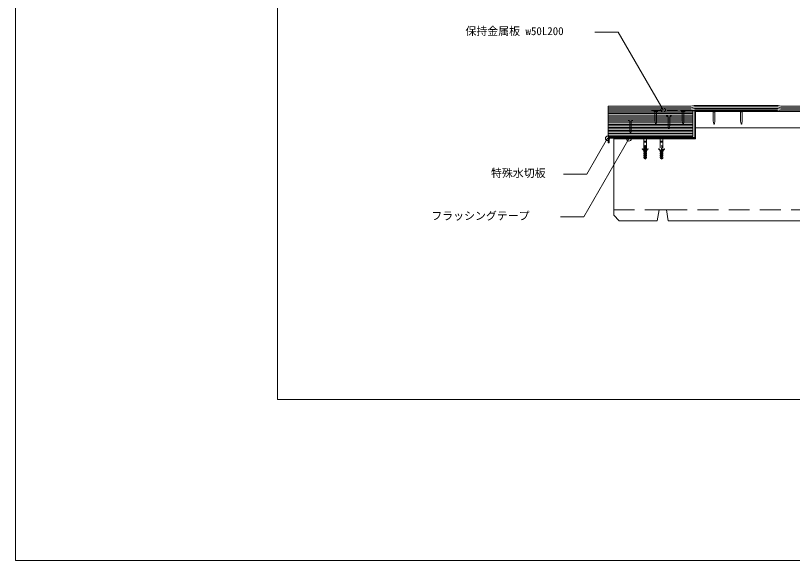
# Model space of a CAD drawing. Units: millimetres, scale not verified. Extents: x -1380 to 1380, y -955 to 955.
# Drawn here: x -1380 to 44, y -955 to 44 of the extents above; entities that cross this region are included whole.
import ezdxf
from ezdxf.enums import TextEntityAlignment as Align

# ---------------------------------------------------------------- set-up
doc = ezdxf.new("R2010")
doc.units = ezdxf.units.MM
doc.header["$LTSCALE"] = 3
doc.linetypes.add('USER1', pattern=[19.05, 12.7, -6.35])
doc.linetypes.add('USER2', pattern=[9.525, 6.35, -3.175])
for name, color, linetype, lineweight in [('0-1_KUTAI', 3, 'Continuous', 18), ('0-2_MOJI', 7, 'Continuous', 18), ('0-3_single', 6, 'Continuous', 18), ('0-4_BOUSUI', 1, 'Continuous', 18), ('0-6_KANAMONO', 4, 'Continuous', 18), ('0-7_KANAMONO_SCREW', 4, 'USER2', 18), ('0-8_WAKU', 7, 'Continuous', 18)]:
    doc.layers.add(name, color=color, linetype=linetype, lineweight=lineweight)
doc.styles.add('ＭＳ ゴシック', font='')
doc.styles.get('ＭＳ ゴシック').set_extended_font_data('MS Gothic')

msp = doc.modelspace()

# ---------------------------------------------------------------- linework, layer by layer
at = {"layer": '0-1_KUTAI', "linetype": 'USER1'}
for p, q in [((-135.558, -129.019), (-141.904, -130.519)), ((-284.058, -312.019), (-200.725, -312.019)), ((-187.392, -312.019), (171.867, -312.019))]:
    msp.add_line(p, q, dxfattribs=at)
at = {"layer": '0-1_KUTAI'}
for p, q in [((-134.058, -132.019), (899.999, -132.019)), ((-134.058, -182.019), (-134.058, -132.019)), ((-134.058, -162.019), (899.999, -162.019)), ((-284.058, -322.019), (-284.058, -182.019)), ((-284.058, -182.019), (-134.058, -182.019)), ((-204.058, -332.019), (-200.725, -312.019)), ((-200.725, -312.019), (-187.392, -312.019)), ((-184.058, -332.019), (-187.392, -312.019)), ((-274.058, -332.019), (-284.058, -322.019)), ((-274.058, -332.019), (-204.058, -332.019)), ((-184.058, -332.019), (151.867, -332.019))]:
    msp.add_line(p, q, dxfattribs=at)
at = {"layer": '0-2_MOJI'}
for p, q in [((-275.854, 13.782), (-318.655, 13.782)), ((-193.391, -129.049), (-275.854, 13.782)), ((-255.973, -182.096), (-338.437, -324.927)), ((-295.088, -181.034), (-333.01, -246.717)), ((-333.01, -246.717), (-375.81, -246.717)), ((-338.437, -324.927), (-381.237, -324.927))]:
    msp.add_line(p, q, dxfattribs=at)
for centre in [(-193.391, -129.049), (-295.088, -181.034), (-255.973, -182.096)]:
    msp.add_circle(centre, 4, dxfattribs=at)
at = {"layer": '0-3_single'}
for p, q in [((-294.058, -122.119), (-294.058, -130.519)), ((-294.058, -133.019), (-139.058, -133.019)), ((-294.058, -135.819), (-139.058, -135.819)), ((-294.058, -138.619), (-139.058, -138.619)), ((-294.058, -141.419), (-139.058, -141.419)), ((-294.058, -144.219), (-139.058, -144.219)), ((-294.058, -147.019), (-139.058, -147.019)), ((-294.058, -149.819), (-139.058, -149.819)), ((-294.058, -152.619), (-139.058, -152.619)), ((-294.058, -155.419), (-139.058, -155.419)), ((-294.058, -158.219), (-139.058, -158.219)), ((-294.058, -161.019), (-139.058, -161.019)), ((-294.058, -163.819), (-139.058, -163.819)), ((-294.058, -166.619), (-139.058, -166.619)), ((-294.058, -169.419), (-139.058, -169.419)), ((-294.058, -172.219), (-139.058, -172.219)), ((-294.058, -175.019), (-139.058, -175.019))]:
    msp.add_line(p, q, dxfattribs=at)
for points in [[(-294.058, -122.119), (-142.883, -122.119), (-136.538, -120.619), (17.395, -120.619), (22.395, -122.119), (899.999, -122.119)], [(-294.058, -124.919), (-142.556, -124.919), (-136.211, -123.419), (16.984, -123.419), (21.984, -124.919), (899.999, -124.919)], [(-294.058, -127.719), (-142.23, -127.719), (-135.885, -126.219), (16.573, -126.219), (21.573, -127.719), (899.999, -127.719)]]:
    msp.add_lwpolyline(points, dxfattribs=at)
msp.add_lwpolyline([(-294.058, -177.819), (-139.058, -177.819), (-139.058, -130.519), (-294.058, -130.519)], close=True, dxfattribs=at)
at = {"layer": '0-4_BOUSUI'}
for p, q in [((-135.558, -129.019), (-135.558, -130.519)), ((15.942, -130.519), (15.942, -132.019)), ((-289.058, -177.819), (-289.058, -179.319))]:
    msp.add_line(p, q, dxfattribs=at)
for points in [[(-289.058, -177.819), (-143.633, -177.819), (-141.204, -179.519), (-135.558, -179.519), (-135.558, -130.519), (15.942, -130.519)], [(-135.558, -129.019), (16.162, -129.019), (21.162, -130.519), (899.999, -130.519)]]:
    msp.add_lwpolyline(points, dxfattribs=at)
msp.add_lwpolyline([(-284.058, -182.019), (-134.058, -182.019), (-134.058, -181.019), (-284.058, -181.019)], close=True, dxfattribs=at)
at = {"layer": '0-6_KANAMONO', "linetype": 'USER2'}
msp.add_lwpolyline([(-224.058, -130.519), (-24.058, -130.519), (-24.058, -130.119), (-224.058, -130.119)], close=True, dxfattribs=at)
at = {"layer": '0-6_KANAMONO'}
msp.add_lwpolyline([(-294.058, -179.619), (-294.058, -189.406), (-292.558, -189.406), (-292.558, -181.019), (-144.058, -181.019), (-144.058, -179.319), (-293.758, -179.319)], dxfattribs=at)
msp.add_arc((-293.758, -179.619), 0.3, 90, 180, dxfattribs=at)
at = {"layer": '0-7_KANAMONO_SCREW'}
for p, q in [((-211.89, -130.119), (-201.89, -130.119)), ((-208.39, -132.673), (-211.89, -130.119)), ((-208.39, -132.673), (-208.39, -149.584)), ((-205.39, -132.673), (-208.39, -132.673)), ((-201.89, -130.119), (-205.39, -132.673)), ((-205.39, -132.673), (-205.39, -149.584)), ((-161.89, -130.119), (-151.89, -130.119)), ((-158.39, -132.673), (-161.89, -130.119)), ((-158.39, -132.673), (-158.39, -149.584)), ((-155.39, -132.673), (-158.39, -132.673)), ((-151.89, -130.119), (-155.39, -132.673)), ((-155.39, -132.673), (-155.39, -149.584)), ((-105.014, -130.119), (-95.014, -130.119)), ((-101.514, -132.673), (-105.014, -130.119)), ((-101.514, -132.673), (-101.514, -149.584)), ((-98.514, -132.673), (-101.514, -132.673)), ((-95.014, -130.119), (-98.514, -132.673)), ((-98.514, -132.673), (-98.514, -149.584)), ((-55.014, -130.119), (-45.014, -130.119)), ((-51.514, -132.673), (-55.014, -130.119)), ((-51.514, -132.673), (-51.514, -149.584)), ((-48.514, -132.673), (-51.514, -132.673)), ((-45.014, -130.119), (-48.514, -132.673)), ((-48.514, -132.673), (-48.514, -149.584)), ((-208.39, -149.584), (-207.39, -154.278)), ((-207.39, -154.278), (-206.89, -155.119)), ((-206.39, -154.278), (-206.89, -155.119)), ((-205.39, -149.584), (-206.39, -154.278)), ((-158.39, -149.584), (-157.39, -154.278)), ((-157.39, -154.278), (-156.89, -155.119)), ((-156.39, -154.278), (-156.89, -155.119)), ((-155.39, -149.584), (-156.39, -154.278)), ((-101.514, -149.584), (-100.514, -154.278)), ((-100.514, -154.278), (-100.014, -155.119)), ((-99.514, -154.278), (-100.014, -155.119)), ((-98.514, -149.584), (-99.514, -154.278)), ((-51.514, -149.584), (-50.514, -154.278)), ((-50.514, -154.278), (-50.014, -155.119)), ((-49.514, -154.278), (-50.014, -155.119)), ((-48.514, -149.584), (-49.514, -154.278)), ((-198.708, -186.019), (-193.708, -186.019)), ((-198.708, -187.019), (-193.708, -187.019)), ((-198.708, -188.019), (-193.708, -188.019)), ((-198.708, -213.519), (-197.708, -214.019)), ((-197.708, -205.019), (-196.708, -205.019)), ((-197.708, -207.019), (-197.708, -208.519)), ((-194.708, -205.019), (-195.708, -205.019)), ((-195.708, -214.019), (-194.708, -214.019)), ((-195.708, -215.519), (-193.708, -215.519))]:
    msp.add_line(p, q, dxfattribs=at)
at = {"layer": '0-7_KANAMONO_SCREW', "linetype": 'Continuous'}
for p, q in [((-187.803, -138.819), (-177.803, -138.819)), ((-184.303, -141.373), (-187.803, -138.819)), ((-184.303, -141.373), (-184.303, -158.284)), ((-181.303, -141.373), (-184.303, -141.373)), ((-177.803, -138.819), (-181.303, -141.373)), ((-181.303, -141.373), (-181.303, -158.284)), ((-254.698, -149.773), (-258.198, -147.219)), ((-254.698, -149.773), (-254.698, -166.684)), ((-251.698, -149.773), (-254.698, -149.773)), ((-251.698, -149.773), (-251.698, -166.684)), ((-254.698, -166.684), (-253.698, -171.378)), ((-251.698, -166.684), (-252.698, -171.378)), ((-184.303, -158.284), (-183.303, -162.978)), ((-183.303, -162.978), (-182.803, -163.819)), ((-182.303, -162.978), (-182.803, -163.819)), ((-181.303, -158.284), (-182.303, -162.978)), ((-253.698, -171.378), (-253.198, -172.219)), ((-252.698, -171.378), (-253.198, -172.219)), ((-228.708, -186.019), (-223.708, -186.019)), ((-228.708, -187.019), (-223.708, -187.019)), ((-228.708, -188.019), (-223.708, -188.019)), ((-228.708, -213.519), (-227.708, -214.019)), ((-227.708, -205.019), (-226.708, -205.019)), ((-227.708, -207.019), (-227.708, -208.519)), ((-224.708, -205.019), (-225.708, -205.019)), ((-225.708, -214.019), (-224.708, -214.019)), ((-225.708, -215.519), (-223.708, -215.519))]:
    msp.add_line(p, q, dxfattribs=at)
for points in [[(-258.198, -147.219), (-248.198, -147.219), (-251.698, -149.773)], [(-230.208, -178.519), (-230.208, -178.319), (-222.208, -178.319), (-222.208, -178.519)], [(-230.208, -179.519), (-230.208, -178.519), (-222.208, -178.519), (-222.208, -179.519)], [(-223.708, -180.519), (-222.208, -179.519), (-230.208, -179.519), (-228.708, -180.519)], [(-228.708, -179.519), (-228.708, -203.519), (-226.708, -203.519)], [(-223.708, -179.519), (-223.708, -203.519), (-225.708, -203.519)], [(-228.708, -215.519), (-228.708, -217.019), (-228.208, -218.019), (-226.708, -218.019), (-226.708, -194.019), (-225.708, -194.019), (-225.708, -218.019), (-224.208, -218.019), (-223.708, -217.019), (-223.708, -215.519), (-225.708, -215.519)], [(-226.708, -206.519), (-228.708, -206.519), (-228.708, -205.019), (-228.536, -205.019)], [(-228.708, -206.519), (-227.708, -207.019), (-226.708, -207.019), (-227.708, -207.019), (-226.708, -207.019)], [(-226.708, -210.019), (-228.708, -210.019), (-228.708, -208.519), (-226.708, -208.519)], [(-228.708, -210.019), (-227.708, -210.519), (-227.708, -212.019)], [(-226.708, -213.519), (-228.708, -213.519), (-228.708, -212.019), (-226.708, -212.019)], [(-226.708, -210.519), (-227.708, -210.519), (-226.708, -210.519)], [(-225.708, -206.519), (-223.708, -206.519), (-223.708, -205.019), (-223.881, -205.019)], [(-225.708, -207.019), (-224.708, -207.019), (-224.708, -208.519)], [(-225.708, -208.519), (-223.708, -208.519), (-223.708, -210.019)], [(-225.708, -210.019), (-223.708, -210.019), (-224.708, -210.519), (-224.708, -212.019)], [(-224.708, -210.519), (-225.708, -210.519), (-224.708, -210.519)], [(-225.708, -212.019), (-223.708, -212.019), (-223.708, -213.519), (-225.708, -213.519)], [(-223.708, -206.519), (-224.708, -207.019), (-224.708, -207.019)], [(-223.708, -213.519), (-224.708, -214.019), (-224.708, -215.519)], [(-224.166, -203.519), (-224.166, -200.519), (-223.708, -200.019)], [(-226.708, -215.519), (-228.708, -215.519), (-226.708, -215.519)], [(-227.708, -215.519), (-227.708, -214.019), (-226.708, -214.019)], [(-227.208, -218.019), (-226.208, -219.519), (-225.208, -218.019)]]:
    msp.add_lwpolyline(points, dxfattribs=at)
at = {"layer": '0-7_KANAMONO_SCREW'}
for points in [[(-200.208, -178.519), (-200.208, -178.319), (-192.208, -178.319), (-192.208, -178.519)], [(-200.208, -179.519), (-200.208, -178.519), (-192.208, -178.519), (-192.208, -179.519)], [(-193.708, -180.519), (-192.208, -179.519), (-200.208, -179.519), (-198.708, -180.519)], [(-198.708, -179.519), (-198.708, -203.519), (-196.708, -203.519)], [(-193.708, -179.519), (-193.708, -203.519), (-195.708, -203.519)], [(-198.708, -215.519), (-198.708, -217.019), (-198.208, -218.019), (-196.708, -218.019), (-196.708, -194.019), (-195.708, -194.019), (-195.708, -218.019), (-194.208, -218.019), (-193.708, -217.019), (-193.708, -215.519), (-195.708, -215.519)], [(-196.708, -206.519), (-198.708, -206.519), (-198.708, -205.019), (-198.536, -205.019)], [(-198.708, -206.519), (-197.708, -207.019), (-196.708, -207.019), (-197.708, -207.019), (-196.708, -207.019)], [(-196.708, -210.019), (-198.708, -210.019), (-198.708, -208.519), (-196.708, -208.519)], [(-198.708, -210.019), (-197.708, -210.519), (-197.708, -212.019)], [(-196.708, -213.519), (-198.708, -213.519), (-198.708, -212.019), (-196.708, -212.019)], [(-196.708, -210.519), (-197.708, -210.519), (-196.708, -210.519)], [(-195.708, -206.519), (-193.708, -206.519), (-193.708, -205.019), (-193.881, -205.019)], [(-195.708, -207.019), (-194.708, -207.019), (-194.708, -208.519)], [(-195.708, -208.519), (-193.708, -208.519), (-193.708, -210.019)], [(-195.708, -210.019), (-193.708, -210.019), (-194.708, -210.519), (-194.708, -212.019)], [(-194.708, -210.519), (-195.708, -210.519), (-194.708, -210.519)], [(-195.708, -212.019), (-193.708, -212.019), (-193.708, -213.519), (-195.708, -213.519)], [(-193.708, -206.519), (-194.708, -207.019), (-194.708, -207.019)], [(-193.708, -213.519), (-194.708, -214.019), (-194.708, -215.519)], [(-194.166, -203.519), (-194.166, -200.519), (-193.708, -200.019)], [(-196.708, -215.519), (-198.708, -215.519), (-196.708, -215.519)], [(-197.708, -215.519), (-197.708, -214.019), (-196.708, -214.019)], [(-197.208, -218.019), (-196.208, -219.519), (-195.208, -218.019)]]:
    msp.add_lwpolyline(points, dxfattribs=at)
at = {"layer": '0-7_KANAMONO_SCREW', "linetype": 'Continuous'}
for centre, radius, start, end in [((-231.263, -200.735), 0.45, 84.31796, 209.9547), ((-235.125, -206.852), 6.84, 15.54738, 59.49372), ((-235.125, -206.852), 7.64, 13.88467, 59.24676), ((-217.292, -206.852), 7.64, 120.75324, 166.11533), ((-217.292, -206.852), 6.84, 120.50628, 164.45262), ((-221.154, -200.735), 0.45, 330.0453, 95.68204)]:
    msp.add_arc(centre, radius, start, end, dxfattribs=at)
at = {"layer": '0-7_KANAMONO_SCREW'}
for centre, radius, start, end in [((-201.263, -200.735), 0.45, 84.31796, 209.9547), ((-205.125, -206.852), 6.84, 15.54738, 59.49372), ((-205.125, -206.852), 7.64, 13.88467, 59.24676), ((-187.292, -206.852), 7.64, 120.75324, 166.11533), ((-187.292, -206.852), 6.84, 120.50628, 164.45262), ((-191.154, -200.735), 0.45, 330.0453, 95.68204)]:
    msp.add_arc(centre, radius, start, end, dxfattribs=at)
at = {"layer": '0-8_WAKU'}
for points in [[(-1380.001, -955), (1379.999, -955), (1379.999, 955), (-1380.001, 955)], [(-900.001, -660), (899.999, -660), (899.999, 540), (-900.001, 540)]]:
    msp.add_lwpolyline(points, close=True, dxfattribs=at)

# ---------------------------------------------------------------- texts
at = {"layer": '0-2_MOJI', "style": 'ＭＳ ゴシック'}
for s, p in [('保持金属板 w50L200', (-555.563, 3.782)), ('特殊水切板', (-508.76, -256.717)), ('フラッシングテープ', (-618.146, -334.927))]:
    msp.add_text(s, height=14.66, dxfattribs=at).set_placement(p, align=Align.BOTTOM_LEFT)

doc.saveas('drawing.dxf')
